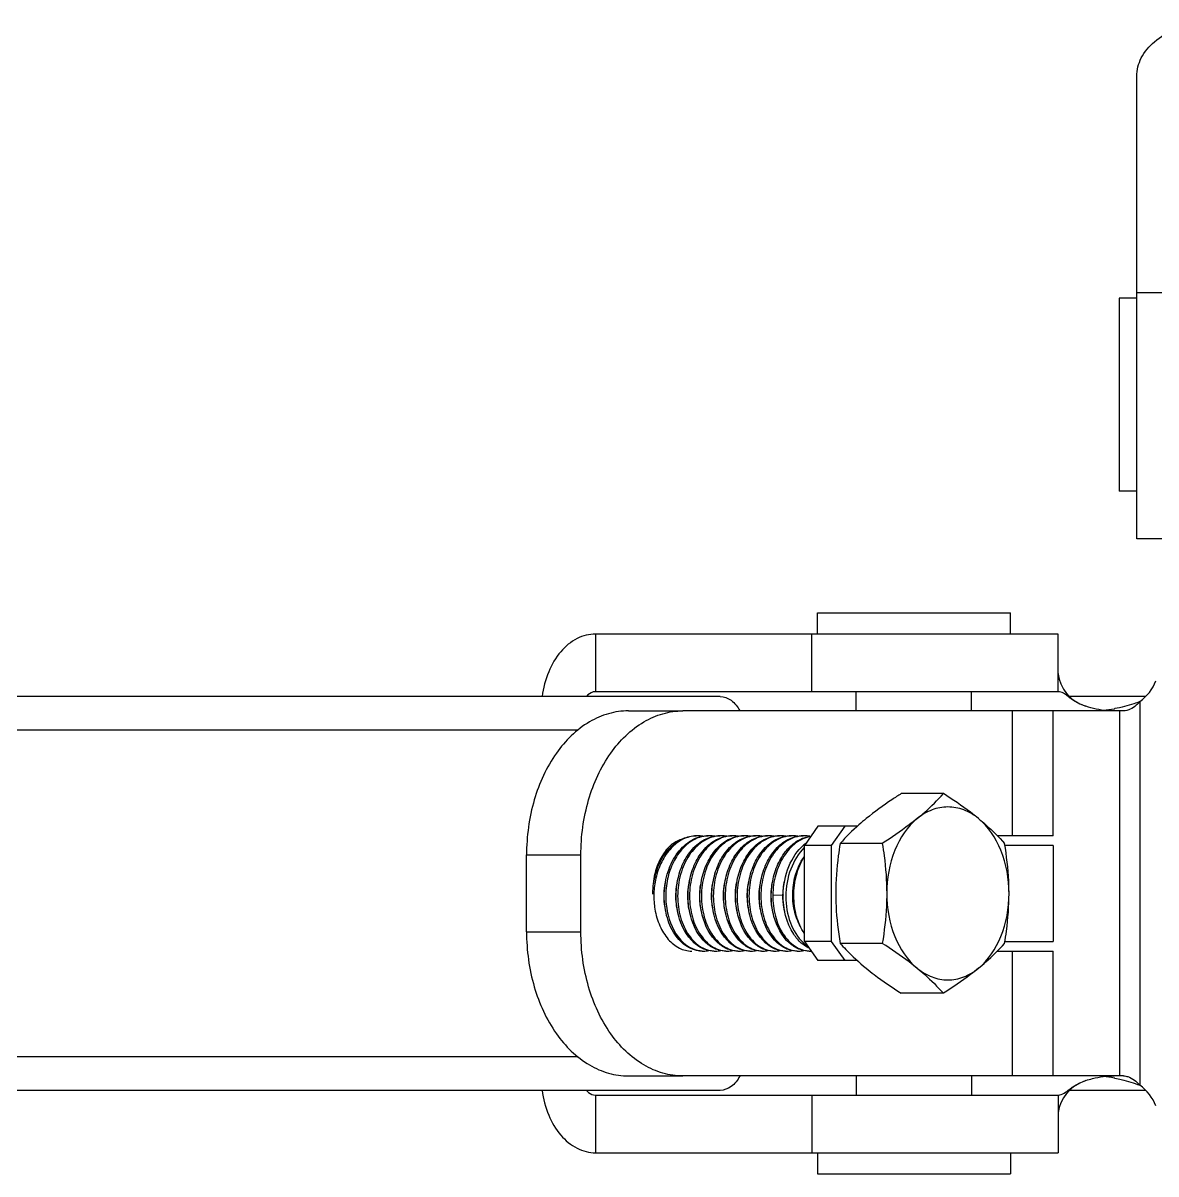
# Model space of a CAD drawing. Extents: x -409572 to -157272, y 600795 to 878326.
# Drawn here: x -393113 to -392511, y 801070 to 801682 of the extents above; entities that cross this region are included whole.
import ezdxf

# ---------------------------------------------------------------- set-up
doc = ezdxf.new("R2010")
doc.units = 0
doc.header["$LTSCALE"] = 1000
doc.header["$MEASUREMENT"] = 0
doc.layers.get('0').update_dxf_attribs({"linetype": 'CONTINUOUS'})

msp = doc.modelspace()

# ---------------------------------------------------------------- linework, layer by layer
for p, q in [((-392521.07, 801407.66), (-392521.07, 801653.67)), ((-392490.41, 801538.53), (-392521.07, 801538.53)), ((-392521.07, 801535.62), (-392530.42, 801535.62)), ((-392530.42, 801535.62), (-392530.42, 801433.02)), ((-392521.07, 801433.02), (-392530.42, 801433.02)), ((-392490.41, 801407.66), (-392521.07, 801407.66)), ((-392690.92, 801356.97), (-392690.92, 801368.24)), ((-392690.92, 801368.24), (-392588.31, 801368.24)), ((-392588.31, 801356.97), (-392588.31, 801368.24)), ((-392562.95, 801356.97), (-392808.96, 801356.97)), ((-392808.96, 801356.97), (-392808.96, 801326.3)), ((-392693.82, 801326.3), (-392693.82, 801356.97)), ((-392562.95, 801326.3), (-392562.95, 801356.97)), ((-392562.95, 801336.06), (-392562.93, 801335.79)), ((-392562.93, 801335.79), (-392562.78, 801334.7)), ((-392562.78, 801334.7), (-392562.32, 801332.88)), ((-392562.32, 801332.88), (-392561.41, 801330.45)), ((-392561.41, 801330.45), (-392559.95, 801327.65)), ((-392562.95, 801326.3), (-392808.96, 801326.3)), ((-392670.28, 801316.08), (-392670.28, 801326.3)), ((-392608.95, 801316.08), (-392608.95, 801326.3)), ((-392559.95, 801327.65), (-392558.38, 801325.35)), ((-392556.63, 801323.04), (-392558.38, 801325.35)), ((-392558.38, 801325.34), (-392557.12, 801323.91)), ((-392742.61, 801323.74), (-394483.34, 801323.74)), ((-392557.12, 801323.91), (-392554.67, 801321.83)), ((-392516.37, 801323.74), (-392556.93, 801323.74)), ((-392554.67, 801321.83), (-392551.29, 801319.84)), ((-392551.29, 801319.84), (-392548.16, 801318.53)), ((-392519.44, 801321.02), (-392519.44, 801116.91)), ((-392791.4, 801316.08), (-392762.49, 801316.08)), ((-392528.12, 801316.08), (-392762.49, 801316.08)), ((-392587.21, 801249.64), (-392587.21, 801316.08)), ((-392565.5, 801249.64), (-392565.5, 801316.08)), ((-392530.28, 801316.08), (-392530.28, 801121.86)), ((-392818.16, 801305.86), (-394305.56, 801305.86)), ((-392623.89, 801272.08), (-392646.3, 801272.08)), ((-392690.61, 801254.75), (-392697.84, 801244.52)), ((-392669.62, 801254.75), (-392690.61, 801254.75)), ((-392683.39, 801244.52), (-392676.16, 801254.75)), ((-392683.39, 801244.52), (-392697.84, 801244.52)), ((-392697.84, 801193.41), (-392697.84, 801244.52)), ((-392683.39, 801193.41), (-392683.39, 801244.52)), ((-392656.41, 801245.53), (-392678.83, 801245.53)), ((-392565.5, 801249.64), (-392595.23, 801249.64)), ((-392565.51, 801244.52), (-392591.21, 801244.52)), ((-392565.51, 801244.52), (-392565.51, 801193.41)), ((-392845.61, 801239.41), (-392816.7, 801239.41)), ((-392845.61, 801198.53), (-392845.61, 801239.41)), ((-392816.7, 801198.53), (-392816.7, 801239.41)), ((-392768.75, 801243.81), (-392768.71, 801243.85)), ((-392714.65, 801218.06), (-392709.24, 801218.21)), ((-392709.24, 801218.21), (-392709.12, 801218.21)), ((-392845.61, 801198.53), (-392816.7, 801198.53)), ((-392683.39, 801193.41), (-392697.84, 801193.41)), ((-392697.84, 801193.41), (-392690.61, 801183.19)), ((-392676.16, 801183.19), (-392683.39, 801193.41)), ((-392656.41, 801192.41), (-392678.83, 801192.41)), ((-392591.21, 801193.41), (-392565.51, 801193.41)), ((-392595.23, 801188.3), (-392565.5, 801188.3)), ((-392587.21, 801121.86), (-392587.21, 801188.3)), ((-392565.5, 801121.86), (-392565.5, 801188.3)), ((-392669.62, 801183.19), (-392690.61, 801183.19)), ((-392623.89, 801165.85), (-392646.3, 801165.85)), ((-392818.16, 801132.08), (-394305.56, 801132.08)), ((-392791.4, 801121.86), (-392762.49, 801121.86)), ((-392528.12, 801121.86), (-392762.49, 801121.86)), ((-392670.28, 801121.86), (-392670.28, 801111.64)), ((-392608.95, 801121.86), (-392608.95, 801111.64)), ((-392554.69, 801116.09), (-392557.15, 801114.01)), ((-392551.31, 801118.1), (-392554.69, 801116.09)), ((-392548.16, 801119.41), (-392551.31, 801118.1)), ((-392742.61, 801114.19), (-394483.34, 801114.19)), ((-392808.96, 801111.64), (-392562.95, 801111.64)), ((-392808.96, 801111.64), (-392808.96, 801080.97)), ((-392693.82, 801111.64), (-392693.82, 801080.97)), ((-392562.95, 801111.64), (-392562.95, 801080.97)), ((-392559.95, 801110.28), (-392561.41, 801107.48)), ((-392558.38, 801112.59), (-392559.95, 801110.28)), ((-392556.63, 801114.9), (-392558.38, 801112.59)), ((-392557.15, 801114.01), (-392558.38, 801112.6)), ((-392516.37, 801114.19), (-392556.93, 801114.19)), ((-392562.32, 801105.06), (-392562.78, 801103.24)), ((-392561.41, 801107.48), (-392562.32, 801105.06)), ((-392562.93, 801102.15), (-392562.95, 801101.88)), ((-392562.78, 801103.24), (-392562.93, 801102.15)), ((-392808.96, 801080.97), (-392562.95, 801080.97)), ((-392690.92, 801080.97), (-392690.92, 801069.7)), ((-392588.31, 801080.97), (-392588.31, 801069.7)), ((-392690.92, 801069.7), (-392588.31, 801069.7))]:
    msp.add_line(p, q)
for centre, radius, start, end in [((-392534.55, 801341.63), 25.55, 306.25153, 337.97569), ((-392569.17, 801309.57), 18.33, 55.81128, 56.21175), ((-392546.53, 801393.19), 77.15, 275.75094, 279.97214), ((-392546.66, 801394.05), 78.02, 279.95566, 280.27006), ((-392754.61, 801232.88), 16.76, 90.00154, 92.66813), ((-392754.62, 801232.7), 16.94, 80.57514, 89.97128), ((-392748.29, 801232.88), 16.76, 90.00154, 92.66775), ((-392748.3, 801232.7), 16.94, 80.52471, 89.97091), ((-392741.96, 801232.88), 16.76, 90.00154, 92.66767), ((-392741.97, 801232.69), 16.94, 80.47778, 89.97076), ((-392735.64, 801232.88), 16.76, 90.00154, 92.66804), ((-392735.65, 801232.7), 16.94, 80.55933, 89.97117), ((-392729.32, 801232.88), 16.76, 90.00154, 92.66771), ((-392729.32, 801232.7), 16.94, 80.51431, 89.97082), ((-392722.99, 801232.88), 16.76, 90.00153, 92.66784), ((-392723, 801232.7), 16.94, 80.55499, 89.97114), ((-392716.67, 801232.88), 16.76, 90.00154, 92.66796), ((-392716.68, 801232.69), 16.95, 80.3354, 89.96948), ((-392710.34, 801232.88), 16.76, 90.00154, 92.66766), ((-392710.35, 801232.7), 16.94, 80.49825, 89.97077), ((-392704.02, 801232.88), 16.76, 90.00153, 92.66807), ((-392704.03, 801232.7), 16.94, 80.57751, 89.9713), ((-392697.69, 801232.88), 16.76, 90.00154, 92.66785), ((-392683.09, 801227.32), 23.04, 127.5195, 130.62393), ((-392697.7, 801232.7), 16.94, 80.53849, 89.97102), ((-392737.04, 801217.82), 41.63, 164.33037, 171.18694), ((-392736.46, 801221.14), 41.82, 168.61657, 175.81396), ((-392735, 801217.58), 42.9, 167.2993, 178.0279), ((-392738.44, 801218.18), 40.18, 164.00439, 164.29493), ((-392735.42, 801217.55), 43.27, 171.1719, 178.06144), ((-392730.48, 801217.67), 35.67, 169.01309, 170.00676), ((-392724.22, 801217.68), 35.61, 167.8843, 170.31948), ((-392692.52, 801217.67), 35.69, 168.78772, 170.25601), ((-392735.43, 801217.55), 43.26, 178.05319, 178.71814), ((-392734.73, 801217.55), 43.17, 178.10633, 184.13057), ((-392734.57, 801217.55), 43.33, 177.9987, 178.11338), ((-392736.14, 801217.44), 41.76, 184.12569, 189.40268), ((-392672.91, 801217.55), 36.33, 178.96287, 179.19863), ((-392665.88, 801217.55), 43.24, 179.13991, 179.31672), ((-392751.45, 801202.23), 13.92, 266.79498, 269.99776), ((-392751.46, 801202.43), 14.13, 270.04807, 281.33883), ((-392745.13, 801202.23), 13.92, 266.79547, 269.99775), ((-392745.14, 801202.43), 14.13, 270.0489, 281.4175), ((-392738.8, 801202.23), 13.92, 266.795, 269.99774), ((-392738.82, 801202.45), 14.15, 270.05231, 282.14934), ((-392732.48, 801202.23), 13.92, 266.79543, 269.99775), ((-392732.49, 801202.43), 14.13, 270.04853, 281.38359), ((-392726.15, 801202.23), 13.92, 266.79542, 269.99775), ((-392726.17, 801202.43), 14.13, 270.04877, 281.40188), ((-392719.83, 801202.23), 13.92, 266.7949, 269.99774), ((-392719.84, 801202.43), 14.13, 270.04815, 281.34657), ((-392713.5, 801202.23), 13.92, 266.7955, 269.99775), ((-392713.52, 801202.43), 14.13, 270.04847, 281.36983), ((-392707.18, 801202.23), 13.92, 266.79531, 269.99775), ((-392707.19, 801202.43), 14.13, 270.0486, 281.38893), ((-392700.86, 801202.23), 13.92, 266.79481, 269.99775), ((-392700.87, 801202.43), 14.13, 270.04798, 281.3296), ((-392694.53, 801202.23), 13.92, 266.79416, 269.99777), ((-392694.53, 801202.19), 13.89, 270.00024, 271.15233), ((-392546.53, 801044.74), 77.16, 80.02794, 84.24341), ((-392546.66, 801043.89), 78.02, 79.72994, 80.04434), ((-392534.55, 801096.31), 25.55, 22.02431, 53.74847), ((-392569.17, 801128.37), 18.33, 303.78825, 304.18872)]:
    msp.add_arc(centre, radius, start, end)
for points, knots in [([(-392521.07, 801653.67), (-392521.07, 801657.03), (-392519.21, 801664.16), (-392511.76, 801672.92), (-392500.89, 801679.25), (-392492.36, 801681.45), (-392487.87, 801682.06)], [0, 0, 0, 0, 0.213346, 0.447987, 0.712108, 1, 1, 1, 1]), ([(-392808.96, 801356.97), (-392812.32, 801356.97), (-392819.46, 801355.1), (-392828.21, 801347.65), (-392834.54, 801336.78), (-392836.75, 801328.26), (-392837.35, 801323.76)], [0, 0, 0, 0, 0.213346, 0.447987, 0.712108, 1, 1, 1, 1]), ([(-392808.96, 801326.3), (-392809.39, 801326.3), (-392811.22, 801326.07), (-392812.82, 801324.87), (-392813.7, 801323.8)], [0, 0, 0, 0, 0.236834, 1, 1, 1, 1]), ([(-392558.97, 801324.8), (-392559.31, 801325.03), (-392560.52, 801325.79), (-392561.93, 801326.3), (-392562.95, 801326.3)], [0, 0, 0, 0, 0.289589, 1, 1, 1, 1]), ([(-392556.63, 801323.04), (-392556.82, 801323.2), (-392557.55, 801323.78), (-392558.3, 801324.35), (-392558.86, 801324.73)], [0, 0, 0, 0, 0.26918, 1, 1, 1, 1]), ([(-392742.61, 801323.74), (-392740.55, 801323.74), (-392736.06, 801322.03), (-392733.32, 801318.28), (-392732.26, 801316.13)], [0, 0, 0, 0, 0.461863, 1, 1, 1, 1]), ([(-392548.16, 801318.53), (-392549.02, 801318.84), (-392552, 801320), (-392554.85, 801321.59), (-392556.63, 801323.04)], [0, 0, 0, 0, 0.285604, 1, 1, 1, 1]), ([(-392533.01, 801316.08), (-392534.33, 801316.08), (-392539.45, 801316.28), (-392544.56, 801317.27), (-392548.16, 801318.53)], [0, 0, 0, 0, 0.257456, 1, 1, 1, 1]), ([(-392519.44, 801321.02), (-392520.48, 801320.61), (-392524.81, 801319.02), (-392529.31, 801317.9), (-392532.75, 801317.28)], [0, 0, 0, 0, 0.242689, 1, 1, 1, 1]), ([(-392519.44, 801321.02), (-392520.01, 801320.33), (-392522.33, 801317.92), (-392525.64, 801316.08), (-392528.12, 801316.08)], [0, 0, 0, 0, 0.266, 1, 1, 1, 1]), ([(-392791.4, 801316.08), (-392794.96, 801316.08), (-392802.24, 801315.04), (-392816.42, 801308.85), (-392831.73, 801293.55), (-392843.01, 801268.45), (-392845.61, 801249.29), (-392845.61, 801239.41)], [0, 0, 0, 0, 0.103597, 0.210948, 0.445697, 0.712571, 1, 1, 1, 1]), ([(-392816.7, 801239.41), (-392816.7, 801249.29), (-392814.1, 801268.45), (-392802.82, 801293.55), (-392787.51, 801308.85), (-392773.33, 801315.04), (-392766.05, 801316.08), (-392762.49, 801316.08)], [0, 0, 0, 0, 0.287429, 0.554303, 0.789052, 0.896403, 1, 1, 1, 1]), ([(-392646.3, 801272.08), (-392647.97, 801271.01), (-392654.35, 801266.83), (-392660.55, 801262.37), (-392664.91, 801258.81)], [0, 0, 0, 0, 0.261287, 1, 1, 1, 1]), ([(-392637.8, 801258.81), (-392636.47, 801259.9), (-392631.57, 801264.05), (-392627.02, 801268.59), (-392623.89, 801272.08)], [0, 0, 0, 0, 0.268858, 1, 1, 1, 1]), ([(-392605.28, 801258.81), (-392606.68, 801259.95), (-392612.68, 801264.65), (-392619, 801268.94), (-392623.89, 801272.08)], [0, 0, 0, 0, 0.237123, 1, 1, 1, 1]), ([(-392605.28, 801258.81), (-392607.63, 801260.72), (-392612.76, 801263.83), (-392621.54, 801265.52), (-392630.32, 801263.83), (-392635.46, 801260.72), (-392637.8, 801258.81)], [0, 0, 0, 0, 0.257487, 0.5, 0.742513, 1, 1, 1, 1]), ([(-392664.91, 801258.81), (-392666.25, 801257.71), (-392671.14, 801253.57), (-392675.7, 801249.02), (-392678.83, 801245.53)], [0, 0, 0, 0, 0.268858, 1, 1, 1, 1]), ([(-392637.8, 801258.81), (-392639.2, 801257.66), (-392645.21, 801252.96), (-392651.52, 801248.67), (-392656.41, 801245.53)], [0, 0, 0, 0, 0.237123, 1, 1, 1, 1]), ([(-392637.8, 801258.81), (-392643.13, 801254.46), (-392651.53, 801241.57), (-392654.07, 801226.77), (-392654.07, 801218.97)], [0, 0, 0, 0, 0.468341, 1, 1, 1, 1]), ([(-392605.28, 801258.81), (-392603.94, 801257.71), (-392599.05, 801253.57), (-392594.49, 801249.02), (-392591.36, 801245.53)], [0, 0, 0, 0, 0.268858, 1, 1, 1, 1]), ([(-392589.02, 801218.97), (-392589.02, 801226.77), (-392591.56, 801241.57), (-392599.95, 801254.46), (-392605.28, 801258.81)], [0, 0, 0, 0, 0.531659, 1, 1, 1, 1]), ([(-392755.39, 801249.62), (-392757.82, 801249.5), (-392762.87, 801248.11), (-392769.26, 801243.1), (-392774.16, 801235.83), (-392776.16, 801230.07), (-392776.85, 801227.02)], [0, 0, 0, 0, 0.219273, 0.456424, 0.717944, 1, 1, 1, 1]), ([(-392752.24, 801188.3), (-392753.6, 801188.3), (-392756.39, 801188.72), (-392761.81, 801191.22), (-392767.6, 801197.38), (-392771.7, 801207.42), (-392772.88, 801219.02), (-392770.91, 801230.64), (-392765.97, 801240.69), (-392758.48, 801247.8), (-392752.08, 801249.64), (-392749.08, 801249.64)], [0, 0, 0, 0, 0.049449, 0.100956, 0.214949, 0.346477, 0.489675, 0.634208, 0.769827, 0.890789, 1, 1, 1, 1]), ([(-392749.07, 801249.62), (-392751.52, 801249.5), (-392756.62, 801248.09), (-392763.06, 801242.99), (-392767.96, 801235.59), (-392770.99, 801226.64), (-392771.93, 801216.95), (-392770.45, 801204.95), (-392766.26, 801196.44), (-392762.08, 801192.69)], [0, 0, 0, 0, 0.105385, 0.219488, 0.34542, 0.481197, 0.621395, 0.759049, 1, 1, 1, 1]), ([(-392763.67, 801247.56), (-392764.16, 801247.38), (-392766.15, 801246.57), (-392767.98, 801245.39), (-392769.23, 801244.35)], [0, 0, 0, 0, 0.242775, 1, 1, 1, 1]), ([(-392768.71, 801243.85), (-392766.87, 801245.62), (-392762.75, 801248.54), (-392757.78, 801249.64), (-392755.4, 801249.64)], [0, 0, 0, 0, 0.517736, 1, 1, 1, 1]), ([(-392756.41, 801192.56), (-392760.68, 801196.34), (-392764.96, 801204.99), (-392766.41, 801217.19), (-392765.38, 801227.03), (-392762.21, 801236.07), (-392757.11, 801243.46), (-392750.45, 801248.42), (-392745.24, 801249.64), (-392742.75, 801249.64)], [0, 0, 0, 0, 0.241301, 0.379446, 0.520004, 0.655787, 0.781306, 0.894819, 1, 1, 1, 1]), ([(-392742.74, 801249.62), (-392745.69, 801249.48), (-392751.88, 801247.44), (-392759.08, 801240.32), (-392763.84, 801230.43), (-392765.74, 801219.07), (-392764.64, 801207.71), (-392760.7, 801197.82), (-392754.35, 801190.62), (-392748.61, 801188.48), (-392745.91, 801188.33)], [0, 0, 0, 0, 0.109414, 0.230762, 0.366312, 0.510386, 0.653204, 0.784891, 0.899595, 1, 1, 1, 1]), ([(-392750.08, 801192.57), (-392754.36, 801196.34), (-392758.63, 801205), (-392760.08, 801217.19), (-392759.06, 801227.03), (-392755.88, 801236.07), (-392750.78, 801243.46), (-392744.13, 801248.42), (-392738.91, 801249.64), (-392736.43, 801249.64)], [0, 0, 0, 0, 0.241321, 0.379464, 0.520018, 0.655795, 0.781306, 0.894819, 1, 1, 1, 1]), ([(-392736.42, 801249.62), (-392739.36, 801249.48), (-392745.56, 801247.44), (-392752.75, 801240.32), (-392757.51, 801230.43), (-392759.41, 801219.07), (-392758.31, 801207.71), (-392754.37, 801197.82), (-392748.02, 801190.62), (-392742.28, 801188.48), (-392739.58, 801188.33)], [0, 0, 0, 0, 0.10941, 0.230759, 0.36631, 0.510388, 0.653211, 0.784896, 0.899598, 1, 1, 1, 1]), ([(-392743.75, 801192.56), (-392748.03, 801196.33), (-392752.31, 801204.99), (-392753.76, 801217.19), (-392752.74, 801227.03), (-392749.56, 801236.06), (-392744.46, 801243.46), (-392737.81, 801248.42), (-392732.59, 801249.64), (-392730.1, 801249.64)], [0, 0, 0, 0, 0.241291, 0.379436, 0.519999, 0.655783, 0.781305, 0.89482, 1, 1, 1, 1]), ([(-392730.1, 801249.62), (-392733.04, 801249.48), (-392739.24, 801247.44), (-392746.43, 801240.32), (-392751.19, 801230.43), (-392753.09, 801219.07), (-392751.99, 801207.71), (-392748.05, 801197.82), (-392741.7, 801190.62), (-392735.96, 801188.48), (-392733.26, 801188.33)], [0, 0, 0, 0, 0.109413, 0.230763, 0.366317, 0.51039, 0.65321, 0.784893, 0.899595, 1, 1, 1, 1]), ([(-392737.44, 801192.57), (-392741.71, 801196.34), (-392745.98, 801205), (-392747.43, 801217.19), (-392746.41, 801227.03), (-392743.23, 801236.07), (-392738.13, 801243.46), (-392731.48, 801248.42), (-392726.26, 801249.64), (-392723.78, 801249.64)], [0, 0, 0, 0, 0.241314, 0.379459, 0.520012, 0.655791, 0.781307, 0.89482, 1, 1, 1, 1]), ([(-392723.77, 801249.62), (-392726.72, 801249.48), (-392732.91, 801247.44), (-392740.1, 801240.32), (-392744.86, 801230.43), (-392746.77, 801219.07), (-392745.66, 801207.71), (-392741.72, 801197.82), (-392735.37, 801190.62), (-392729.63, 801188.48), (-392726.93, 801188.33)], [0, 0, 0, 0, 0.109413, 0.230762, 0.36631, 0.510386, 0.653205, 0.784893, 0.899595, 1, 1, 1, 1]), ([(-392731.11, 801192.57), (-392735.38, 801196.34), (-392739.66, 801204.99), (-392741.11, 801217.19), (-392740.09, 801227.03), (-392736.91, 801236.07), (-392731.81, 801243.46), (-392725.16, 801248.42), (-392719.94, 801249.64), (-392717.46, 801249.64)], [0, 0, 0, 0, 0.241312, 0.379455, 0.520012, 0.655791, 0.781305, 0.89482, 1, 1, 1, 1]), ([(-392717.45, 801249.62), (-392720.39, 801249.48), (-392726.59, 801247.44), (-392733.78, 801240.32), (-392738.54, 801230.43), (-392740.44, 801219.07), (-392739.34, 801207.71), (-392735.4, 801197.82), (-392729.05, 801190.62), (-392723.31, 801188.48), (-392720.61, 801188.33)], [0, 0, 0, 0, 0.109411, 0.230759, 0.366311, 0.510389, 0.653212, 0.784896, 0.899598, 1, 1, 1, 1]), ([(-392724.78, 801192.56), (-392729.05, 801196.33), (-392733.33, 801204.99), (-392734.78, 801217.19), (-392733.76, 801227.03), (-392730.58, 801236.06), (-392725.49, 801243.46), (-392718.83, 801248.42), (-392713.61, 801249.64), (-392711.13, 801249.64)], [0, 0, 0, 0, 0.24129, 0.379435, 0.519998, 0.655783, 0.781305, 0.89482, 1, 1, 1, 1]), ([(-392711.12, 801249.62), (-392714.07, 801249.48), (-392720.26, 801247.44), (-392727.46, 801240.32), (-392732.22, 801230.43), (-392734.12, 801219.07), (-392733.02, 801207.71), (-392729.07, 801197.82), (-392722.72, 801190.62), (-392716.98, 801188.48), (-392714.28, 801188.33)], [0, 0, 0, 0, 0.109414, 0.230763, 0.366316, 0.510389, 0.653208, 0.784892, 0.899594, 1, 1, 1, 1]), ([(-392718.46, 801192.57), (-392722.73, 801196.34), (-392727.01, 801205), (-392728.46, 801217.19), (-392727.44, 801227.03), (-392724.26, 801236.07), (-392719.16, 801243.46), (-392712.51, 801248.42), (-392707.29, 801249.64), (-392704.81, 801249.64)], [0, 0, 0, 0, 0.241317, 0.379461, 0.520014, 0.655792, 0.781306, 0.894819, 1, 1, 1, 1]), ([(-392704.8, 801249.62), (-392707.74, 801249.48), (-392713.94, 801247.44), (-392721.13, 801240.32), (-392725.89, 801230.43), (-392727.79, 801219.07), (-392726.69, 801207.71), (-392722.75, 801197.82), (-392716.4, 801190.62), (-392710.66, 801188.48), (-392707.96, 801188.33)], [0, 0, 0, 0, 0.109411, 0.23076, 0.366309, 0.510386, 0.653207, 0.784895, 0.899597, 1, 1, 1, 1]), ([(-392712.13, 801192.56), (-392716.4, 801196.33), (-392720.68, 801204.99), (-392722.14, 801217.19), (-392721.11, 801227.03), (-392717.93, 801236.06), (-392712.84, 801243.46), (-392706.18, 801248.42), (-392700.97, 801249.64), (-392698.48, 801249.64)], [0, 0, 0, 0, 0.241302, 0.379446, 0.520006, 0.655788, 0.781304, 0.89482, 1, 1, 1, 1]), ([(-392698.47, 801249.62), (-392701.42, 801249.48), (-392707.61, 801247.44), (-392714.81, 801240.32), (-392719.57, 801230.43), (-392721.47, 801219.07), (-392720.37, 801207.71), (-392716.42, 801197.82), (-392710.07, 801190.62), (-392704.33, 801188.48), (-392701.63, 801188.33)], [0, 0, 0, 0, 0.109411, 0.23076, 0.366314, 0.510391, 0.653213, 0.784895, 0.899597, 1, 1, 1, 1]), ([(-392705.81, 801192.56), (-392709.9, 801196.18), (-392714.1, 801204.38), (-392715.76, 801216.05), (-392715.06, 801225.55), (-392712.34, 801234.44), (-392707.8, 801241.94), (-392701.74, 801247.35), (-392696.83, 801249.16), (-392694.42, 801249.48)], [0, 0, 0, 0, 0.238806, 0.375378, 0.515068, 0.651187, 0.778286, 0.893865, 1, 1, 1, 1]), ([(-392694.5, 801249.33), (-392697.32, 801248.8), (-392703.02, 801246.1), (-392709.45, 801238.73), (-392713.6, 801229.02), (-392714.61, 801221.77), (-392714.65, 801218.06)], [0, 0, 0, 0, 0.215857, 0.456017, 0.721227, 1, 1, 1, 1]), ([(-392709.12, 801218.2), (-392709.04, 801223.35), (-392707.2, 801233.21), (-392701.62, 801241.79), (-392698.09, 801244.82)], [0, 0, 0, 0, 0.525716, 1, 1, 1, 1]), ([(-392678.83, 801245.53), (-392679.19, 801243.34), (-392680.5, 801234.55), (-392681.17, 801225.65), (-392681.17, 801218.97)], [0, 0, 0, 0, 0.248681, 1, 1, 1, 1]), ([(-392656.41, 801245.53), (-392656.05, 801243.34), (-392654.74, 801234.55), (-392654.07, 801225.65), (-392654.07, 801218.97)], [0, 0, 0, 0, 0.248681, 1, 1, 1, 1]), ([(-392589.02, 801218.97), (-392589.02, 801221.2), (-392589.23, 801230.1), (-392590.28, 801238.96), (-392591.36, 801245.53)], [0, 0, 0, 0, 0.251248, 1, 1, 1, 1]), ([(-392769.23, 801244.35), (-392770.2, 801243.43), (-392773.99, 801239.1), (-392776.37, 801233.65), (-392777.46, 801229.39)], [0, 0, 0, 0, 0.23319, 1, 1, 1, 1]), ([(-392777.07, 801229.26), (-392776.66, 801230.69), (-392774.82, 801235.99), (-392771.72, 801240.93), (-392768.75, 801243.81)], [0, 0, 0, 0, 0.264817, 1, 1, 1, 1]), ([(-392697.88, 801243.44), (-392701.08, 801240.25), (-392706.04, 801231.83), (-392708.47, 801217.58), (-392706.31, 801203.64), (-392701.55, 801195.61), (-392698.48, 801192.79)], [0, 0, 0, 0, 0.245715, 0.512956, 0.773315, 1, 1, 1, 1]), ([(-392697.9, 801197.56), (-392699.75, 801200.4), (-392702.55, 801207.05), (-392704.37, 801221.26), (-392701.65, 801232.54), (-392697.84, 801238.65)], [0, 0, 0, 0, 0.237857, 0.495496, 1, 1, 1, 1]), ([(-392699.87, 801201.29), (-392701.41, 801203.94), (-392703.64, 801210.04), (-392704.71, 801222.84), (-392701.85, 801232.83), (-392698.2, 801238.13)], [0, 0, 0, 0, 0.239537, 0.497847, 1, 1, 1, 1]), ([(-392771.59, 801209.58), (-392771.87, 801210.77), (-392772.73, 801215.69), (-392772.54, 801220.79), (-392771.83, 801224.48)], [0, 0, 0, 0, 0.245648, 1, 1, 1, 1]), ([(-392765.33, 801209.86), (-392765.58, 801210.98), (-392766.37, 801215.61), (-392766.23, 801220.38), (-392765.62, 801223.86)], [0, 0, 0, 0, 0.245788, 1, 1, 1, 1]), ([(-392759.08, 801210.2), (-392759.31, 801211.29), (-392760.03, 801215.74), (-392759.9, 801220.32), (-392759.32, 801223.67)], [0, 0, 0, 0, 0.246058, 1, 1, 1, 1]), ([(-392752.78, 801210.3), (-392753, 801211.39), (-392753.71, 801215.83), (-392753.56, 801220.41), (-392752.99, 801223.75)], [0, 0, 0, 0, 0.246155, 1, 1, 1, 1]), ([(-392746.42, 801210.18), (-392746.66, 801211.28), (-392747.39, 801215.8), (-392747.24, 801220.46), (-392746.64, 801223.86)], [0, 0, 0, 0, 0.246065, 1, 1, 1, 1]), ([(-392739.91, 801209.37), (-392740.2, 801210.55), (-392741.09, 801215.45), (-392740.94, 801220.52), (-392740.26, 801224.21)], [0, 0, 0, 0, 0.2454, 1, 1, 1, 1]), ([(-392733.65, 801209.63), (-392733.94, 801210.87), (-392734.82, 801215.96), (-392734.57, 801221.25), (-392733.76, 801225.06)], [0, 0, 0, 0, 0.245825, 1, 1, 1, 1]), ([(-392727.41, 801209.97), (-392727.65, 801211.08), (-392728.41, 801215.61), (-392728.28, 801220.29), (-392727.7, 801223.71)], [0, 0, 0, 0, 0.245865, 1, 1, 1, 1]), ([(-392721.14, 801210.24), (-392721.37, 801211.33), (-392722.09, 801215.78), (-392721.95, 801220.37), (-392721.37, 801223.73)], [0, 0, 0, 0, 0.246098, 1, 1, 1, 1]), ([(-392714.83, 801210.29), (-392715.05, 801211.37), (-392715.76, 801215.82), (-392715.62, 801220.39), (-392715.04, 801223.73)], [0, 0, 0, 0, 0.24614, 1, 1, 1, 1]), ([(-392714.65, 801218.06), (-392714.7, 801214.31), (-392713.86, 801207.04), (-392709.86, 801197.46), (-392703.56, 801190.53), (-392697.95, 801188.47), (-392695.31, 801188.33)], [0, 0, 0, 0, 0.291821, 0.560232, 0.794326, 1, 1, 1, 1]), ([(-392708.28, 801209.33), (-392708.45, 801210.03), (-392709.05, 801212.9), (-392709.27, 801215.84), (-392709.24, 801218.06)], [0, 0, 0, 0, 0.245441, 1, 1, 1, 1]), ([(-392699.48, 801192.56), (-392701.03, 801193.93), (-392707.04, 801201.1), (-392709.2, 801210.89), (-392709.12, 801218.06)], [0, 0, 0, 0, 0.224306, 1, 1, 1, 1]), ([(-392681.17, 801218.97), (-392681.17, 801216.74), (-392680.96, 801207.84), (-392679.91, 801198.98), (-392678.83, 801192.41)], [0, 0, 0, 0, 0.251248, 1, 1, 1, 1]), ([(-392654.07, 801218.97), (-392654.07, 801216.74), (-392654.28, 801207.84), (-392655.33, 801198.98), (-392656.41, 801192.41)], [0, 0, 0, 0, 0.251248, 1, 1, 1, 1]), ([(-392654.07, 801218.97), (-392654.07, 801211.17), (-392651.53, 801196.37), (-392643.13, 801183.48), (-392637.8, 801179.13)], [0, 0, 0, 0, 0.531659, 1, 1, 1, 1]), ([(-392605.28, 801179.13), (-392599.95, 801183.48), (-392591.56, 801196.37), (-392589.02, 801211.17), (-392589.02, 801218.97)], [0, 0, 0, 0, 0.468341, 1, 1, 1, 1]), ([(-392591.36, 801192.41), (-392591, 801194.59), (-392589.68, 801203.39), (-392589.02, 801212.29), (-392589.02, 801218.97)], [0, 0, 0, 0, 0.248681, 1, 1, 1, 1]), ([(-392777.34, 801210.62), (-392776.83, 801207.55), (-392775.19, 801201.78), (-392770.77, 801194.48), (-392764.82, 801189.53), (-392760.03, 801188.3), (-392757.78, 801188.3)], [0, 0, 0, 0, 0.291651, 0.555731, 0.788679, 1, 1, 1, 1]), ([(-392845.61, 801198.53), (-392845.61, 801188.65), (-392843.01, 801169.49), (-392831.73, 801144.39), (-392816.42, 801129.09), (-392802.24, 801122.9), (-392794.96, 801121.86), (-392791.4, 801121.86)], [0, 0, 0, 0, 0.287429, 0.554303, 0.789052, 0.896403, 1, 1, 1, 1]), ([(-392762.49, 801121.86), (-392766.05, 801121.86), (-392773.33, 801122.9), (-392787.51, 801129.09), (-392802.82, 801144.39), (-392814.1, 801169.49), (-392816.7, 801188.65), (-392816.7, 801198.53)], [0, 0, 0, 0, 0.103597, 0.210948, 0.445697, 0.712571, 1, 1, 1, 1]), ([(-392762.08, 801192.69), (-392760.68, 801191.43), (-392757.61, 801189.34), (-392753.98, 801188.42), (-392752.23, 801188.33)], [0, 0, 0, 0, 0.517722, 1, 1, 1, 1]), ([(-392745.92, 801188.3), (-392747.77, 801188.3), (-392751.64, 801189.1), (-392754.92, 801191.25), (-392756.41, 801192.56)], [0, 0, 0, 0, 0.48238, 1, 1, 1, 1]), ([(-392739.59, 801188.3), (-392741.44, 801188.3), (-392745.31, 801189.1), (-392748.6, 801191.25), (-392750.08, 801192.57)], [0, 0, 0, 0, 0.482371, 1, 1, 1, 1]), ([(-392733.27, 801188.3), (-392735.12, 801188.3), (-392738.99, 801189.1), (-392742.26, 801191.25), (-392743.75, 801192.56)], [0, 0, 0, 0, 0.482397, 1, 1, 1, 1]), ([(-392726.94, 801188.3), (-392728.79, 801188.3), (-392732.67, 801189.1), (-392735.95, 801191.25), (-392737.44, 801192.57)], [0, 0, 0, 0, 0.482371, 1, 1, 1, 1]), ([(-392720.62, 801188.3), (-392722.47, 801188.3), (-392726.34, 801189.1), (-392729.62, 801191.25), (-392731.11, 801192.57)], [0, 0, 0, 0, 0.482382, 1, 1, 1, 1]), ([(-392714.29, 801188.3), (-392716.14, 801188.3), (-392720.01, 801189.1), (-392723.29, 801191.25), (-392724.78, 801192.56)], [0, 0, 0, 0, 0.482394, 1, 1, 1, 1]), ([(-392707.97, 801188.3), (-392709.82, 801188.3), (-392713.69, 801189.1), (-392716.97, 801191.25), (-392718.46, 801192.57)], [0, 0, 0, 0, 0.48237, 1, 1, 1, 1]), ([(-392701.64, 801188.3), (-392703.5, 801188.3), (-392707.36, 801189.1), (-392710.64, 801191.25), (-392712.13, 801192.56)], [0, 0, 0, 0, 0.482394, 1, 1, 1, 1]), ([(-392695.32, 801188.3), (-392697.17, 801188.3), (-392701.04, 801189.1), (-392704.32, 801191.25), (-392705.81, 801192.56)], [0, 0, 0, 0, 0.482388, 1, 1, 1, 1]), ([(-392695.34, 801189.78), (-392695.7, 801189.96), (-392697.17, 801190.73), (-392698.53, 801191.72), (-392699.48, 801192.56)], [0, 0, 0, 0, 0.243018, 1, 1, 1, 1]), ([(-392678.83, 801192.41), (-392677.83, 801191.3), (-392673.47, 801186.59), (-392668.72, 801182.25), (-392664.91, 801179.13)], [0, 0, 0, 0, 0.2325, 1, 1, 1, 1]), ([(-392637.8, 801179.13), (-392639.2, 801180.28), (-392645.21, 801184.98), (-392651.52, 801189.27), (-392656.41, 801192.41)], [0, 0, 0, 0, 0.237123, 1, 1, 1, 1]), ([(-392605.28, 801179.13), (-392603.94, 801180.22), (-392599.05, 801184.37), (-392594.49, 801188.92), (-392591.36, 801192.41)], [0, 0, 0, 0, 0.268858, 1, 1, 1, 1]), ([(-392664.91, 801179.13), (-392663.51, 801177.99), (-392657.51, 801173.29), (-392651.19, 801169), (-392646.3, 801165.85)], [0, 0, 0, 0, 0.237123, 1, 1, 1, 1]), ([(-392637.8, 801179.13), (-392636.47, 801178.04), (-392631.57, 801173.89), (-392627.02, 801169.35), (-392623.89, 801165.85)], [0, 0, 0, 0, 0.268858, 1, 1, 1, 1]), ([(-392637.8, 801179.13), (-392635.46, 801177.22), (-392630.32, 801174.11), (-392621.54, 801172.42), (-392612.76, 801174.11), (-392607.63, 801177.22), (-392605.28, 801179.13)], [0, 0, 0, 0, 0.257487, 0.5, 0.742513, 1, 1, 1, 1]), ([(-392605.28, 801179.13), (-392606.68, 801177.99), (-392612.68, 801173.29), (-392619, 801169), (-392623.89, 801165.85)], [0, 0, 0, 0, 0.237123, 1, 1, 1, 1]), ([(-392732.26, 801121.81), (-392733.32, 801119.66), (-392736.06, 801115.91), (-392740.55, 801114.19), (-392742.61, 801114.19)], [0, 0, 0, 0, 0.538137, 1, 1, 1, 1]), ([(-392556.63, 801114.9), (-392556.11, 801115.33), (-392553.5, 801117.21), (-392550.55, 801118.57), (-392548.16, 801119.41)], [0, 0, 0, 0, 0.210146, 1, 1, 1, 1]), ([(-392548.16, 801119.41), (-392547, 801119.81), (-392542.08, 801121.27), (-392536.91, 801121.86), (-392533.01, 801121.86)], [0, 0, 0, 0, 0.239548, 1, 1, 1, 1]), ([(-392532.75, 801120.66), (-392531.59, 801120.45), (-392527.07, 801119.52), (-392522.63, 801118.19), (-392519.44, 801116.91)], [0, 0, 0, 0, 0.255037, 1, 1, 1, 1]), ([(-392528.12, 801121.86), (-392527.34, 801121.86), (-392523.94, 801121.24), (-392521.11, 801118.92), (-392519.44, 801116.91)], [0, 0, 0, 0, 0.231026, 1, 1, 1, 1]), ([(-392837.35, 801114.18), (-392836.75, 801109.68), (-392834.54, 801101.16), (-392828.21, 801090.29), (-392819.46, 801082.84), (-392812.32, 801080.97), (-392808.96, 801080.97)], [0, 0, 0, 0, 0.287892, 0.552013, 0.786654, 1, 1, 1, 1]), ([(-392813.7, 801114.14), (-392813.38, 801113.76), (-392812.13, 801112.44), (-392810.28, 801111.64), (-392808.96, 801111.64)], [0, 0, 0, 0, 0.274002, 1, 1, 1, 1]), ([(-392562.95, 801111.64), (-392562.63, 801111.64), (-392561.2, 801111.79), (-392559.89, 801112.52), (-392558.97, 801113.14)], [0, 0, 0, 0, 0.222245, 1, 1, 1, 1]), ([(-392558.86, 801113.21), (-392558.69, 801113.33), (-392557.92, 801113.87), (-392557.19, 801114.45), (-392556.63, 801114.9)], [0, 0, 0, 0, 0.231104, 1, 1, 1, 1])]:
    msp.add_open_spline(points, degree=3, knots=knots)
for points in [[(-392709.24, 801218.21), (-392709.19, 801221.14), (-392708.78, 801224.09), (-392708.02, 801226.93)], [(-392698.48, 801192.79), (-392697.78, 801192.14), (-392697.04, 801191.55), (-392696.25, 801191.01)]]:
    msp.add_open_spline(points, degree=3)

doc.saveas('drawing.dxf')
